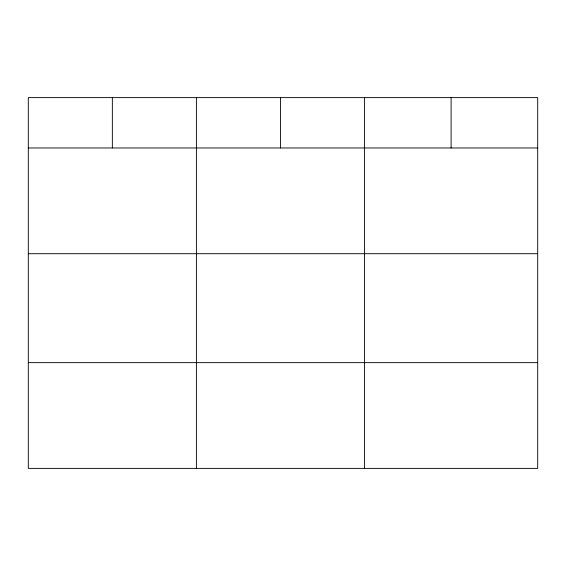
<?xml version="1.0" encoding="UTF-8"?>
<svg xmlns="http://www.w3.org/2000/svg" width="566" height="566" viewBox="0 0 566 566"><rect width="100%" height="100%" fill="white"/><g stroke="black" fill="none" stroke-linecap="round" stroke-linejoin="round"><path stroke-width="0.85" d="M537.7 253.71L537.7 97.614L28.3 97.614L28.3 468.386L537.7 468.386L537.7 253.71L28.3 253.71M28.3 147.974L537.7 147.974M28.3 362.65L537.7 362.65M451.102 97.614L451.102 147.974M364.504 97.614L364.504 468.386M280.453 97.614L280.453 147.974M196.402 97.614L196.402 468.386M112.351 97.614L112.351 147.974"/></g></svg>
